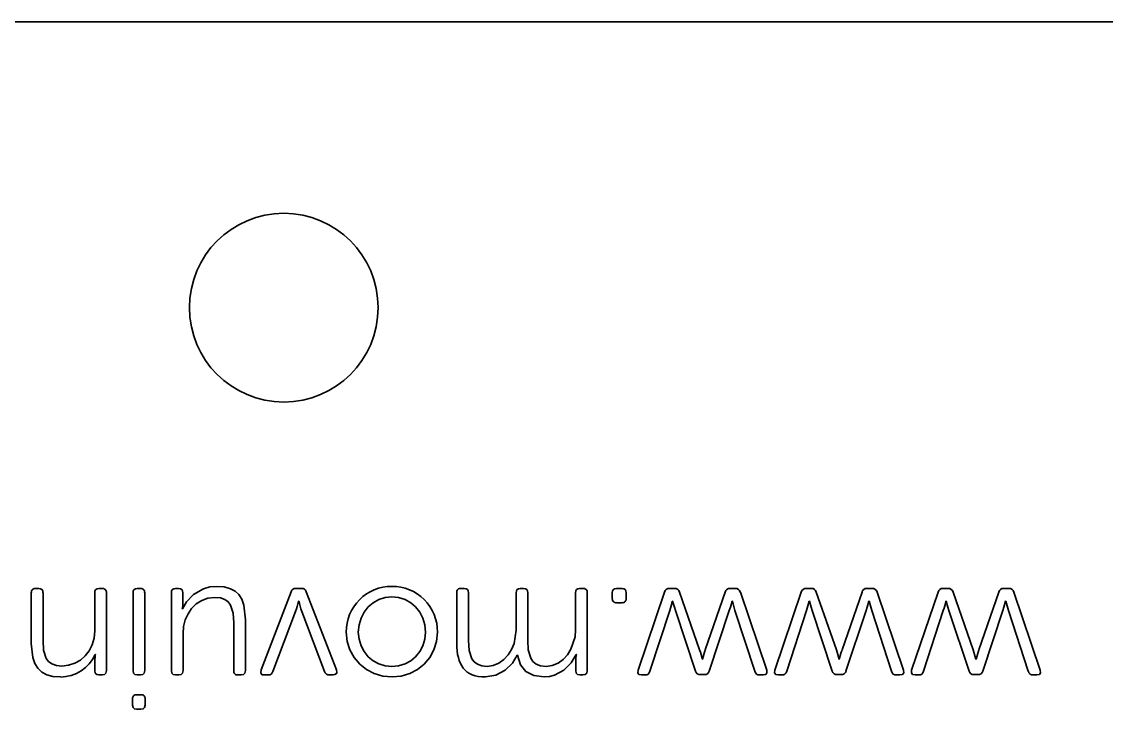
# Model space of a CAD drawing. Extents: x 241 to 1434, y 190 to 710.
# Drawn here: x 1282.62 to 1301.6, y 423.95 to 435.97 of the extents above; entities that cross this region are included whole.
import ezdxf

# ---------------------------------------------------------------- set-up
doc = ezdxf.new("R2010")
doc.units = 0

msp = doc.modelspace()

# ---------------------------------------------------------------- linework, layer by layer
at = {"color": 7, "lineweight": 35}
msp.add_line((1429.392, 435.97), (1145.023, 435.97), dxfattribs=at)
msp.add_line((1429.392, 435.97), (1145.023, 435.97), dxfattribs=at)
at = {"color": 7, "lineweight": 35, "ltscale": 0.022169}
for p, q in [((1282.792, 425.099), (1282.792, 425.986)), ((1282.792, 425.099), (1282.792, 425.986)), ((1290.234, 425.099), (1290.234, 425.986)), ((1290.234, 425.099), (1290.234, 425.986))]:
    msp.add_line(p, q, dxfattribs=at)
at = {"color": 7, "lineweight": 35, "ltscale": 0.001422}
for p, q in [((1282.867, 426.061), (1282.924, 426.061)), ((1282.867, 426.061), (1282.924, 426.061)), ((1285.371, 424.549), (1285.314, 424.549)), ((1285.371, 424.549), (1285.314, 424.549))]:
    msp.add_line(p, q, dxfattribs=at)
at = {"color": 7, "lineweight": 35, "ltscale": 0.020817}
msp.add_line((1282.997, 425.986), (1282.997, 425.153), dxfattribs=at)
msp.add_line((1282.997, 425.986), (1282.997, 425.153), dxfattribs=at)
at = {"color": 7, "lineweight": 35, "ltscale": 0.016605}
msp.add_line((1283.901, 425.322), (1283.901, 425.986), dxfattribs=at)
msp.add_line((1283.901, 425.322), (1283.901, 425.986), dxfattribs=at)
at = {"color": 7, "lineweight": 35, "ltscale": 0.001431}
for p, q in [((1283.973, 426.061), (1284.031, 426.061)), ((1283.973, 426.061), (1284.031, 426.061)), ((1284.644, 426.061), (1284.701, 426.061)), ((1284.644, 426.061), (1284.701, 426.061)), ((1284.701, 424.549), (1284.644, 424.549)), ((1284.701, 424.549), (1284.644, 424.549))]:
    msp.add_line(p, q, dxfattribs=at)
at = {"color": 7, "lineweight": 35, "ltscale": 0.034037}
for p, q in [((1284.106, 425.986), (1284.106, 424.624)), ((1284.106, 425.986), (1284.106, 424.624)), ((1284.572, 424.624), (1284.572, 425.986)), ((1284.572, 424.624), (1284.572, 425.986)), ((1284.776, 425.986), (1284.776, 424.624)), ((1284.776, 425.986), (1284.776, 424.624)), ((1285.242, 424.624), (1285.242, 425.986)), ((1285.242, 424.624), (1285.242, 425.986)), ((1292.516, 425.986), (1292.516, 424.624)), ((1292.516, 425.986), (1292.516, 424.624))]:
    msp.add_line(p, q, dxfattribs=at)
at = {"color": 7, "lineweight": 35, "ltscale": 0.001352}
for p, q in [((1285.314, 426.061), (1285.368, 426.061)), ((1285.314, 426.061), (1285.368, 426.061)), ((1290.309, 426.061), (1290.363, 426.061)), ((1290.309, 426.061), (1290.363, 426.061)), ((1284.031, 424.549), (1283.976, 424.549)), ((1284.031, 424.549), (1283.976, 424.549)), ((1292.44, 424.549), (1292.386, 424.549)), ((1292.44, 424.549), (1292.386, 424.549))]:
    msp.add_line(p, q, dxfattribs=at)
at = {"color": 7, "lineweight": 35, "ltscale": 0.004358}
for p, q in [((1285.44, 425.986), (1285.44, 425.811)), ((1285.44, 425.986), (1285.44, 425.811)), ((1283.904, 424.624), (1283.904, 424.799)), ((1283.904, 424.624), (1283.904, 424.799)), ((1292.314, 424.624), (1292.314, 424.799)), ((1292.314, 424.624), (1292.314, 424.799))]:
    msp.add_line(p, q, dxfattribs=at)
at = {"color": 7, "lineweight": 35, "ltscale": 0.036628}
msp.add_line((1286.811, 424.636), (1287.337, 426.004), dxfattribs=at)
msp.add_line((1286.811, 424.636), (1287.337, 426.004), dxfattribs=at)
at = {"color": 7, "lineweight": 35, "ltscale": 0.002472}
msp.add_line((1287.418, 426.061), (1287.517, 426.061), dxfattribs=at)
msp.add_line((1287.418, 426.061), (1287.517, 426.061), dxfattribs=at)
at = {"color": 7, "lineweight": 35, "ltscale": 0.036626}
msp.add_line((1287.602, 426.004), (1288.128, 424.636), dxfattribs=at)
msp.add_line((1287.602, 426.004), (1288.128, 424.636), dxfattribs=at)
at = {"color": 7, "lineweight": 35, "ltscale": 0.020894}
for p, q in [((1290.439, 425.986), (1290.439, 425.15)), ((1290.439, 425.986), (1290.439, 425.15)), ((1291.476, 425.986), (1291.476, 425.15)), ((1291.476, 425.986), (1291.476, 425.15))]:
    msp.add_line(p, q, dxfattribs=at)
at = {"color": 7, "lineweight": 35, "ltscale": 0.016381}
for p, q in [((1291.271, 425.331), (1291.271, 425.986)), ((1291.271, 425.331), (1291.271, 425.986)), ((1292.311, 425.331), (1292.311, 425.986)), ((1292.311, 425.331), (1292.311, 425.986))]:
    msp.add_line(p, q, dxfattribs=at)
at = {"color": 7, "lineweight": 35, "ltscale": 0.001419}
msp.add_line((1291.344, 426.061), (1291.4, 426.061), dxfattribs=at)
msp.add_line((1291.344, 426.061), (1291.4, 426.061), dxfattribs=at)
at = {"color": 7, "lineweight": 35, "ltscale": 0.001428}
for p, q in [((1292.383, 426.061), (1292.44, 426.061)), ((1292.383, 426.061), (1292.44, 426.061)), ((1286.465, 424.549), (1286.408, 424.549)), ((1286.465, 424.549), (1286.408, 424.549))]:
    msp.add_line(p, q, dxfattribs=at)
at = {"color": 7, "lineweight": 35, "ltscale": 0.002557}
for p, q in [((1292.954, 425.883), (1292.954, 425.986)), ((1292.954, 425.883), (1292.954, 425.986)), ((1293.198, 425.986), (1293.198, 425.883)), ((1293.198, 425.986), (1293.198, 425.883))]:
    msp.add_line(p, q, dxfattribs=at)
at = {"color": 7, "lineweight": 35, "ltscale": 0.002481}
for p, q in [((1293.026, 426.061), (1293.126, 426.061)), ((1293.026, 426.061), (1293.126, 426.061)), ((1293.126, 425.811), (1293.026, 425.811)), ((1293.126, 425.811), (1293.026, 425.811))]:
    msp.add_line(p, q, dxfattribs=at)
at = {"color": 7, "lineweight": 35, "ltscale": 0.036023}
for p, q in [((1293.406, 424.633), (1293.868, 425.998)), ((1293.406, 424.633), (1293.868, 425.998)), ((1295.194, 425.998), (1295.656, 424.633)), ((1295.194, 425.998), (1295.656, 424.633)), ((1295.798, 424.633), (1296.26, 425.998)), ((1295.798, 424.633), (1296.26, 425.998)), ((1299.979, 425.998), (1300.441, 424.633)), ((1299.979, 425.998), (1300.441, 424.633))]:
    msp.add_line(p, q, dxfattribs=at)
at = {"color": 7, "lineweight": 35, "ltscale": 0.002325}
for p, q in [((1293.953, 426.061), (1294.046, 426.061)), ((1293.953, 426.061), (1294.046, 426.061)), ((1296.345, 426.061), (1296.438, 426.061)), ((1296.345, 426.061), (1296.438, 426.061)), ((1298.737, 426.061), (1298.83, 426.061)), ((1298.737, 426.061), (1298.83, 426.061))]:
    msp.add_line(p, q, dxfattribs=at)
at = {"color": 7, "lineweight": 35, "ltscale": 0.026805}
for p, q in [((1294.13, 425.998), (1294.481, 424.985)), ((1294.13, 425.998), (1294.481, 424.985)), ((1298.915, 425.998), (1299.266, 424.985)), ((1298.915, 425.998), (1299.266, 424.985))]:
    msp.add_line(p, q, dxfattribs=at)
at = {"color": 7, "lineweight": 35, "ltscale": 0.02678}
for p, q in [((1294.581, 424.985), (1294.929, 425.998)), ((1294.581, 424.985), (1294.929, 425.998)), ((1296.973, 424.985), (1297.322, 425.998)), ((1296.973, 424.985), (1297.322, 425.998)), ((1299.365, 424.985), (1299.714, 425.998)), ((1299.365, 424.985), (1299.714, 425.998))]:
    msp.add_line(p, q, dxfattribs=at)
at = {"color": 7, "lineweight": 35, "ltscale": 0.002335}
for p, q in [((1295.013, 426.061), (1295.107, 426.061)), ((1295.013, 426.061), (1295.107, 426.061)), ((1297.406, 426.061), (1297.499, 426.061)), ((1297.406, 426.061), (1297.499, 426.061)), ((1299.798, 426.061), (1299.892, 426.061)), ((1299.798, 426.061), (1299.892, 426.061))]:
    msp.add_line(p, q, dxfattribs=at)
at = {"color": 7, "lineweight": 35, "ltscale": 0.026806}
msp.add_line((1296.522, 425.998), (1296.874, 424.985), dxfattribs=at)
msp.add_line((1296.522, 425.998), (1296.874, 424.985), dxfattribs=at)
at = {"color": 7, "lineweight": 35, "ltscale": 0.036024}
for p, q in [((1297.586, 425.998), (1298.049, 424.633)), ((1297.586, 425.998), (1298.049, 424.633)), ((1298.19, 424.633), (1298.653, 425.998)), ((1298.19, 424.633), (1298.653, 425.998))]:
    msp.add_line(p, q, dxfattribs=at)
at = {"color": 7, "lineweight": 35, "ltscale": 0.00015564}
for p, q in [((1287.472, 425.841), (1287.466, 425.841)), ((1287.472, 425.841), (1287.466, 425.841)), ((1283.917, 424.907), (1283.91, 424.907)), ((1283.917, 424.907), (1283.91, 424.907)), ((1291.298, 424.892), (1291.292, 424.892)), ((1291.298, 424.892), (1291.292, 424.892))]:
    msp.add_line(p, q, dxfattribs=at)
at = {"color": 7, "lineweight": 35, "ltscale": 0.000146484}
for p, q in [((1294.009, 425.838), (1294.004, 425.838)), ((1294.009, 425.838), (1294.004, 425.838)), ((1295.055, 425.838), (1295.049, 425.838)), ((1295.055, 425.838), (1295.049, 425.838)), ((1296.402, 425.838), (1296.396, 425.838)), ((1296.402, 425.838), (1296.396, 425.838)), ((1297.448, 425.838), (1297.442, 425.838)), ((1297.448, 425.838), (1297.442, 425.838)), ((1298.794, 425.838), (1298.788, 425.838)), ((1298.794, 425.838), (1298.788, 425.838)), ((1299.84, 425.838), (1299.834, 425.838)), ((1299.84, 425.838), (1299.834, 425.838)), ((1285.431, 425.703), (1285.437, 425.703)), ((1285.431, 425.703), (1285.437, 425.703)), ((1294.526, 424.823), (1294.532, 424.823)), ((1294.526, 424.823), (1294.532, 424.823)), ((1296.919, 424.823), (1296.925, 424.823)), ((1296.919, 424.823), (1296.925, 424.823)), ((1299.311, 424.823), (1299.317, 424.823)), ((1299.311, 424.823), (1299.317, 424.823))]:
    msp.add_line(p, q, dxfattribs=at)
at = {"color": 7, "lineweight": 35, "ltscale": 0.002765}
for p, q in [((1294.04, 425.732), (1294.009, 425.838)), ((1294.04, 425.732), (1294.009, 425.838)), ((1298.824, 425.732), (1298.794, 425.838)), ((1298.824, 425.732), (1298.794, 425.838))]:
    msp.add_line(p, q, dxfattribs=at)
at = {"color": 7, "lineweight": 35, "ltscale": 0.001467}
for p, q in [((1294.058, 425.676), (1294.04, 425.732)), ((1294.058, 425.676), (1294.04, 425.732)), ((1296.45, 425.676), (1296.432, 425.732)), ((1296.45, 425.676), (1296.432, 425.732)), ((1298.843, 425.676), (1298.824, 425.732)), ((1298.843, 425.676), (1298.824, 425.732))]:
    msp.add_line(p, q, dxfattribs=at)
at = {"color": 7, "lineweight": 35, "ltscale": 0.001469}
for p, q in [((1295.02, 425.732), (1295.001, 425.676)), ((1295.02, 425.732), (1295.001, 425.676)), ((1299.804, 425.732), (1299.786, 425.676)), ((1299.804, 425.732), (1299.786, 425.676))]:
    msp.add_line(p, q, dxfattribs=at)
at = {"color": 7, "lineweight": 35, "ltscale": 0.002763}
for p, q in [((1295.049, 425.838), (1295.02, 425.732)), ((1295.049, 425.838), (1295.02, 425.732)), ((1299.834, 425.838), (1299.804, 425.732)), ((1299.834, 425.838), (1299.804, 425.732))]:
    msp.add_line(p, q, dxfattribs=at)
at = {"color": 7, "lineweight": 35, "ltscale": 0.004211}
for p, q in [((1295.1, 425.676), (1295.055, 425.838)), ((1295.1, 425.676), (1295.055, 425.838)), ((1299.885, 425.676), (1299.84, 425.838)), ((1299.885, 425.676), (1299.84, 425.838))]:
    msp.add_line(p, q, dxfattribs=at)
at = {"color": 7, "lineweight": 35, "ltscale": 0.002766}
msp.add_line((1296.432, 425.732), (1296.402, 425.838), dxfattribs=at)
msp.add_line((1296.432, 425.732), (1296.402, 425.838), dxfattribs=at)
at = {"color": 7, "lineweight": 35, "ltscale": 0.001468}
msp.add_line((1297.412, 425.732), (1297.394, 425.676), dxfattribs=at)
msp.add_line((1297.412, 425.732), (1297.394, 425.676), dxfattribs=at)
at = {"color": 7, "lineweight": 35, "ltscale": 0.002764}
msp.add_line((1297.442, 425.838), (1297.412, 425.732), dxfattribs=at)
msp.add_line((1297.442, 425.838), (1297.412, 425.732), dxfattribs=at)
at = {"color": 7, "lineweight": 35, "ltscale": 0.00421}
msp.add_line((1297.493, 425.676), (1297.448, 425.838), dxfattribs=at)
msp.add_line((1297.493, 425.676), (1297.448, 425.838), dxfattribs=at)
at = {"color": 7, "lineweight": 35, "ltscale": 0.02804}
msp.add_line((1287.412, 425.658), (1287.015, 424.609), dxfattribs=at)
msp.add_line((1287.412, 425.658), (1287.015, 424.609), dxfattribs=at)
at = {"color": 7, "lineweight": 35, "ltscale": 0.028065}
msp.add_line((1287.923, 424.609), (1287.523, 425.658), dxfattribs=at)
msp.add_line((1287.923, 424.609), (1287.523, 425.658), dxfattribs=at)
at = {"color": 7, "lineweight": 35, "ltscale": 0.027963}
msp.add_line((1293.958, 425.676), (1293.613, 424.612), dxfattribs=at)
msp.add_line((1293.958, 425.676), (1293.613, 424.612), dxfattribs=at)
at = {"color": 7, "lineweight": 35, "ltscale": 0.027939}
msp.add_line((1294.409, 424.615), (1294.058, 425.676), dxfattribs=at)
msp.add_line((1294.409, 424.615), (1294.058, 425.676), dxfattribs=at)
at = {"color": 7, "lineweight": 35, "ltscale": 0.027937}
for p, q in [((1295.001, 425.676), (1294.65, 424.615)), ((1295.001, 425.676), (1294.65, 424.615)), ((1297.394, 425.676), (1297.042, 424.615)), ((1297.394, 425.676), (1297.042, 424.615)), ((1299.786, 425.676), (1299.435, 424.615)), ((1299.786, 425.676), (1299.435, 424.615))]:
    msp.add_line(p, q, dxfattribs=at)
at = {"color": 7, "lineweight": 35, "ltscale": 0.027966}
for p, q in [((1295.446, 424.612), (1295.1, 425.676)), ((1295.446, 424.612), (1295.1, 425.676)), ((1300.231, 424.612), (1299.885, 425.676)), ((1300.231, 424.612), (1299.885, 425.676))]:
    msp.add_line(p, q, dxfattribs=at)
at = {"color": 7, "lineweight": 35, "ltscale": 0.027964}
for p, q in [((1296.351, 425.676), (1296.005, 424.612)), ((1296.351, 425.676), (1296.005, 424.612)), ((1298.743, 425.676), (1298.398, 424.612)), ((1298.743, 425.676), (1298.398, 424.612))]:
    msp.add_line(p, q, dxfattribs=at)
at = {"color": 7, "lineweight": 35, "ltscale": 0.027938}
for p, q in [((1296.802, 424.615), (1296.45, 425.676)), ((1296.802, 424.615), (1296.45, 425.676)), ((1299.194, 424.615), (1298.843, 425.676)), ((1299.194, 424.615), (1298.843, 425.676))]:
    msp.add_line(p, q, dxfattribs=at)
at = {"color": 7, "lineweight": 35, "ltscale": 0.027967}
msp.add_line((1297.839, 424.612), (1297.493, 425.676), dxfattribs=at)
msp.add_line((1297.839, 424.612), (1297.493, 425.676), dxfattribs=at)
at = {"color": 7, "lineweight": 35, "ltscale": 0.020808}
msp.add_line((1286.333, 424.624), (1286.333, 425.457), dxfattribs=at)
msp.add_line((1286.333, 424.624), (1286.333, 425.457), dxfattribs=at)
at = {"color": 7, "lineweight": 35, "ltscale": 0.02216}
msp.add_line((1286.537, 425.511), (1286.537, 424.624), dxfattribs=at)
msp.add_line((1286.537, 425.511), (1286.537, 424.624), dxfattribs=at)
at = {"color": 7, "lineweight": 35, "ltscale": 0.016226}
msp.add_line((1285.446, 425.273), (1285.446, 424.624), dxfattribs=at)
msp.add_line((1285.446, 425.273), (1285.446, 424.624), dxfattribs=at)
at = {"color": 7, "lineweight": 35, "ltscale": 0.000152588}
msp.add_line((1292.326, 424.907), (1292.32, 424.907), dxfattribs=at)
msp.add_line((1292.326, 424.907), (1292.32, 424.907), dxfattribs=at)
at = {"color": 7, "lineweight": 35, "ltscale": 0.001581}
msp.add_line((1286.934, 424.549), (1286.871, 424.549), dxfattribs=at)
msp.add_line((1286.934, 424.549), (1286.871, 424.549), dxfattribs=at)
at = {"color": 7, "lineweight": 35, "ltscale": 0.001654}
msp.add_line((1288.07, 424.549), (1288.004, 424.549), dxfattribs=at)
msp.add_line((1288.07, 424.549), (1288.004, 424.549), dxfattribs=at)
at = {"color": 7, "lineweight": 35, "ltscale": 0.001575}
for p, q in [((1293.528, 424.549), (1293.465, 424.549)), ((1293.528, 424.549), (1293.465, 424.549)), ((1297.986, 424.549), (1297.923, 424.549)), ((1297.986, 424.549), (1297.923, 424.549)), ((1300.378, 424.549), (1300.315, 424.549)), ((1300.378, 424.549), (1300.315, 424.549))]:
    msp.add_line(p, q, dxfattribs=at)
at = {"color": 7, "lineweight": 35, "ltscale": 0.001801}
for p, q in [((1294.565, 424.555), (1294.493, 424.555)), ((1294.565, 424.555), (1294.493, 424.555)), ((1296.958, 424.555), (1296.886, 424.555)), ((1296.958, 424.555), (1296.886, 424.555)), ((1299.35, 424.555), (1299.278, 424.555)), ((1299.35, 424.555), (1299.278, 424.555))]:
    msp.add_line(p, q, dxfattribs=at)
at = {"color": 7, "lineweight": 35, "ltscale": 0.001578}
for p, q in [((1295.594, 424.549), (1295.53, 424.549)), ((1295.594, 424.549), (1295.53, 424.549)), ((1295.921, 424.549), (1295.858, 424.549)), ((1295.921, 424.549), (1295.858, 424.549)), ((1298.313, 424.549), (1298.25, 424.549)), ((1298.313, 424.549), (1298.25, 424.549))]:
    msp.add_line(p, q, dxfattribs=at)
at = {"color": 7, "lineweight": 35, "ltscale": 0.001877}
for p, q in [((1284.635, 424.203), (1284.71, 424.203)), ((1284.635, 424.203), (1284.71, 424.203)), ((1284.71, 423.948), (1284.635, 423.948)), ((1284.71, 423.948), (1284.635, 423.948))]:
    msp.add_line(p, q, dxfattribs=at)
at = {"color": 7, "lineweight": 35, "ltscale": 0.002704}
for p, q in [((1284.563, 424.023), (1284.563, 424.131)), ((1284.563, 424.023), (1284.563, 424.131)), ((1284.782, 424.131), (1284.782, 424.023)), ((1284.782, 424.131), (1284.782, 424.023))]:
    msp.add_line(p, q, dxfattribs=at)
at = {"color": 7, "lineweight": 35}
for points in [[(1285.437, 425.703), (1285.508, 425.826), (1285.631, 425.956), (1285.805, 426.056), (1285.913, 426.087), (1286.032, 426.097)], [(1285.437, 425.703), (1285.508, 425.826), (1285.631, 425.956), (1285.805, 426.056), (1285.913, 426.087), (1286.032, 426.097)], [(1286.032, 426.097), (1286.166, 426.087), (1286.277, 426.056), (1286.356, 426.012), (1286.42, 425.953), (1286.472, 425.871), (1286.508, 425.77), (1286.537, 425.511)], [(1286.032, 426.097), (1286.166, 426.087), (1286.277, 426.056), (1286.356, 426.012), (1286.42, 425.953), (1286.472, 425.871), (1286.508, 425.77), (1286.537, 425.511)], [(1286.005, 425.904), (1285.882, 425.891), (1285.772, 425.852), (1285.677, 425.791), (1285.597, 425.712), (1285.533, 425.618), (1285.485, 425.511), (1285.456, 425.395), (1285.446, 425.273)], [(1286.005, 425.904), (1285.882, 425.891), (1285.772, 425.852), (1285.677, 425.791), (1285.597, 425.712), (1285.533, 425.618), (1285.485, 425.511), (1285.456, 425.395), (1285.446, 425.273)], [(1286.333, 425.457), (1286.322, 425.628), (1286.279, 425.771), (1286.237, 425.826), (1286.18, 425.869), (1286.103, 425.895), (1286.005, 425.904)], [(1286.333, 425.457), (1286.322, 425.628), (1286.279, 425.771), (1286.237, 425.826), (1286.18, 425.869), (1286.103, 425.895), (1286.005, 425.904)], [(1289.688, 425.297), (1289.676, 425.425), (1289.641, 425.542), (1289.586, 425.647), (1289.514, 425.738), (1289.428, 425.812), (1289.329, 425.867), (1289.217, 425.902), (1289.099, 425.914), (1288.982, 425.902), (1288.871, 425.867), (1288.772, 425.812), (1288.685, 425.738), (1288.613, 425.647), (1288.559, 425.543), (1288.524, 425.425), (1288.512, 425.298)], [(1289.688, 425.297), (1289.676, 425.425), (1289.641, 425.542), (1289.586, 425.647), (1289.514, 425.738), (1289.428, 425.812), (1289.329, 425.867), (1289.217, 425.902), (1289.099, 425.914), (1288.982, 425.902), (1288.871, 425.867), (1288.772, 425.812), (1288.685, 425.738), (1288.613, 425.647), (1288.559, 425.543), (1288.524, 425.425), (1288.512, 425.298)], [(1290.763, 424.699), (1290.872, 424.713), (1290.971, 424.754), (1291.058, 424.816), (1291.132, 424.898), (1291.191, 424.994), (1291.235, 425.101), (1291.271, 425.331)], [(1290.763, 424.699), (1290.872, 424.713), (1290.971, 424.754), (1291.058, 424.816), (1291.132, 424.898), (1291.191, 424.994), (1291.235, 425.101), (1291.271, 425.331)], [(1291.795, 424.699), (1291.904, 424.714), (1292.005, 424.755), (1292.094, 424.819), (1292.169, 424.901), (1292.229, 424.997), (1292.302, 425.216), (1292.311, 425.331)], [(1291.795, 424.699), (1291.904, 424.714), (1292.005, 424.755), (1292.094, 424.819), (1292.169, 424.901), (1292.229, 424.997), (1292.302, 425.216), (1292.311, 425.331)], [(1282.997, 425.153), (1283.007, 424.982), (1283.052, 424.839), (1283.094, 424.784), (1283.153, 424.741), (1283.23, 424.714), (1283.327, 424.705)], [(1282.997, 425.153), (1283.007, 424.982), (1283.052, 424.839), (1283.094, 424.784), (1283.153, 424.741), (1283.23, 424.714), (1283.327, 424.705)], [(1283.327, 424.705), (1283.444, 424.717), (1283.553, 424.752), (1283.65, 424.807), (1283.734, 424.881), (1283.804, 424.972), (1283.856, 425.077), (1283.89, 425.194), (1283.901, 425.322)], [(1283.327, 424.705), (1283.444, 424.717), (1283.553, 424.752), (1283.65, 424.807), (1283.734, 424.881), (1283.804, 424.972), (1283.856, 425.077), (1283.89, 425.194), (1283.901, 425.322)], [(1289.102, 424.513), (1288.941, 424.528), (1288.79, 424.573), (1288.654, 424.644), (1288.536, 424.738), (1288.439, 424.853), (1288.365, 424.986), (1288.318, 425.135), (1288.302, 425.298)], [(1289.102, 424.513), (1288.941, 424.528), (1288.79, 424.573), (1288.654, 424.644), (1288.536, 424.738), (1288.439, 424.853), (1288.365, 424.986), (1288.318, 425.135), (1288.302, 425.298)], [(1288.512, 425.298), (1288.524, 425.173), (1288.559, 425.058), (1288.613, 424.956), (1288.685, 424.867), (1288.772, 424.795), (1288.871, 424.741), (1288.982, 424.708), (1289.099, 424.696), (1289.217, 424.708), (1289.329, 424.741), (1289.428, 424.795), (1289.514, 424.868), (1289.586, 424.956), (1289.641, 425.058), (1289.676, 425.173), (1289.688, 425.297)], [(1288.512, 425.298), (1288.524, 425.173), (1288.559, 425.058), (1288.613, 424.956), (1288.685, 424.867), (1288.772, 424.795), (1288.871, 424.741), (1288.982, 424.708), (1289.099, 424.696), (1289.217, 424.708), (1289.329, 424.741), (1289.428, 424.795), (1289.514, 424.868), (1289.586, 424.956), (1289.641, 425.058), (1289.676, 425.173), (1289.688, 425.297)], [(1289.898, 425.297), (1289.882, 425.135), (1289.835, 424.986), (1289.761, 424.853), (1289.663, 424.738), (1289.546, 424.644), (1289.411, 424.573), (1289.262, 424.528), (1289.102, 424.513)], [(1289.898, 425.297), (1289.882, 425.135), (1289.835, 424.986), (1289.761, 424.853), (1289.663, 424.738), (1289.546, 424.644), (1289.411, 424.573), (1289.262, 424.528), (1289.102, 424.513)], [(1290.439, 425.15), (1290.451, 424.976), (1290.499, 424.833), (1290.541, 424.778), (1290.598, 424.736), (1290.671, 424.709), (1290.763, 424.699)], [(1290.439, 425.15), (1290.451, 424.976), (1290.499, 424.833), (1290.541, 424.778), (1290.598, 424.736), (1290.671, 424.709), (1290.763, 424.699)], [(1291.476, 425.15), (1291.485, 424.985), (1291.527, 424.841), (1291.567, 424.783), (1291.623, 424.738), (1291.697, 424.709), (1291.795, 424.699)], [(1291.476, 425.15), (1291.485, 424.985), (1291.527, 424.841), (1291.567, 424.783), (1291.623, 424.738), (1291.697, 424.709), (1291.795, 424.699)], [(1283.3, 424.513), (1283.17, 424.523), (1283.063, 424.552), (1282.975, 424.6), (1282.906, 424.666), (1282.855, 424.75), (1282.819, 424.851), (1282.792, 425.099)], [(1283.3, 424.513), (1283.17, 424.523), (1283.063, 424.552), (1282.975, 424.6), (1282.906, 424.666), (1282.855, 424.75), (1282.819, 424.851), (1282.792, 425.099)], [(1291.292, 424.892), (1291.207, 424.752), (1291.078, 424.63), (1290.918, 424.544), (1290.736, 424.513)], [(1291.292, 424.892), (1291.207, 424.752), (1291.078, 424.63), (1290.918, 424.544), (1290.736, 424.513)], [(1291.764, 424.513), (1291.579, 424.537), (1291.443, 424.608), (1291.351, 424.726), (1291.298, 424.892)], [(1291.764, 424.513), (1291.579, 424.537), (1291.443, 424.608), (1291.351, 424.726), (1291.298, 424.892)], [(1292.32, 424.907), (1292.236, 424.759), (1292.104, 424.633), (1291.942, 424.546), (1291.854, 424.521), (1291.764, 424.513)], [(1292.32, 424.907), (1292.236, 424.759), (1292.104, 424.633), (1291.942, 424.546), (1291.854, 424.521), (1291.764, 424.513)], [(1283.976, 424.549), (1283.936, 424.557), (1283.912, 424.582), (1283.904, 424.624)], [(1283.976, 424.549), (1283.936, 424.557), (1283.912, 424.582), (1283.904, 424.624)], [(1284.106, 424.624), (1284.097, 424.582), (1284.072, 424.557), (1284.031, 424.549)], [(1284.106, 424.624), (1284.097, 424.582), (1284.072, 424.557), (1284.031, 424.549)], [(1284.644, 424.549), (1284.604, 424.557), (1284.58, 424.582), (1284.572, 424.624)], [(1284.644, 424.549), (1284.604, 424.557), (1284.58, 424.582), (1284.572, 424.624)], [(1284.776, 424.624), (1284.768, 424.582), (1284.743, 424.557), (1284.701, 424.549)], [(1284.776, 424.624), (1284.768, 424.582), (1284.743, 424.557), (1284.701, 424.549)], [(1285.314, 424.549), (1285.274, 424.557), (1285.25, 424.582), (1285.242, 424.624)], [(1285.314, 424.549), (1285.274, 424.557), (1285.25, 424.582), (1285.242, 424.624)], [(1285.446, 424.624), (1285.438, 424.582), (1285.413, 424.557), (1285.371, 424.549)], [(1285.446, 424.624), (1285.438, 424.582), (1285.413, 424.557), (1285.371, 424.549)], [(1286.537, 424.624), (1286.529, 424.582), (1286.505, 424.557), (1286.465, 424.549)], [(1286.537, 424.624), (1286.529, 424.582), (1286.505, 424.557), (1286.465, 424.549)], [(1286.871, 424.549), (1286.837, 424.553), (1286.824, 424.559), (1286.811, 424.571), (1286.804, 424.588), (1286.811, 424.636)], [(1286.871, 424.549), (1286.837, 424.553), (1286.824, 424.559), (1286.811, 424.571), (1286.804, 424.588), (1286.811, 424.636)], [(1288.128, 424.636), (1288.134, 424.589), (1288.128, 424.572), (1288.102, 424.554), (1288.07, 424.549)], [(1288.128, 424.636), (1288.134, 424.589), (1288.128, 424.572), (1288.102, 424.554), (1288.07, 424.549)], [(1292.386, 424.549), (1292.346, 424.557), (1292.322, 424.582), (1292.314, 424.624)], [(1292.386, 424.549), (1292.346, 424.557), (1292.322, 424.582), (1292.314, 424.624)], [(1292.516, 424.624), (1292.507, 424.582), (1292.482, 424.557), (1292.44, 424.549)], [(1292.516, 424.624), (1292.507, 424.582), (1292.482, 424.557), (1292.44, 424.549)], [(1293.465, 424.549), (1293.421, 424.559), (1293.401, 424.586), (1293.406, 424.633)], [(1293.465, 424.549), (1293.421, 424.559), (1293.401, 424.586), (1293.406, 424.633)], [(1295.656, 424.633), (1295.66, 424.586), (1295.639, 424.559), (1295.594, 424.549)], [(1295.656, 424.633), (1295.66, 424.586), (1295.639, 424.559), (1295.594, 424.549)], [(1295.858, 424.549), (1295.814, 424.559), (1295.794, 424.586), (1295.798, 424.633)], [(1295.858, 424.549), (1295.814, 424.559), (1295.794, 424.586), (1295.798, 424.633)], [(1298.049, 424.633), (1298.052, 424.586), (1298.031, 424.559), (1297.986, 424.549)], [(1298.049, 424.633), (1298.052, 424.586), (1298.031, 424.559), (1297.986, 424.549)], [(1298.25, 424.549), (1298.206, 424.559), (1298.186, 424.586), (1298.19, 424.633)], [(1298.25, 424.549), (1298.206, 424.559), (1298.186, 424.586), (1298.19, 424.633)], [(1300.441, 424.633), (1300.445, 424.586), (1300.424, 424.559), (1300.378, 424.549)], [(1300.441, 424.633), (1300.445, 424.586), (1300.424, 424.559), (1300.378, 424.549)], [(1284.635, 423.948), (1284.595, 423.956), (1284.571, 423.981), (1284.563, 424.023)], [(1284.635, 423.948), (1284.595, 423.956), (1284.571, 423.981), (1284.563, 424.023)], [(1284.782, 424.023), (1284.774, 423.981), (1284.75, 423.956), (1284.71, 423.948)], [(1284.782, 424.023), (1284.774, 423.981), (1284.75, 423.956), (1284.71, 423.948)]]:
    msp.add_lwpolyline(points, dxfattribs=at)
msp.add_circle((1287.208, 430.97), 1.65, dxfattribs=at)
msp.add_circle((1287.208, 430.97), 1.65, dxfattribs=at)
for centre, radius, start, end in [((1289.092, 425.307), 0.79, 89.5601, 180.6812), ((1289.092, 425.307), 0.79, 89.5601, 180.6812), ((1289.107, 425.307), 0.79, 359.3315, 90.6523), ((1289.107, 425.307), 0.79, 359.3315, 90.6523), ((1282.857, 425.996), 0.0647, 81.0408, 188.9597), ((1282.857, 425.996), 0.0647, 81.0408, 188.9597), ((1284.041, 425.996), 0.0647, 351.0403, 98.9592), ((1284.041, 425.996), 0.0647, 351.0403, 98.9592), ((1284.711, 425.996), 0.0647, 351.0403, 98.9592), ((1284.711, 425.996), 0.0647, 351.0403, 98.9592), ((1287.411, 425.985), 0.0759, 84.2757, 165.5715), ((1287.411, 425.985), 0.0759, 84.2757, 165.5715), ((1287.524, 425.98), 0.0811, 17.2421, 94.7818), ((1287.524, 425.98), 0.0811, 17.2421, 94.7818), ((1290.299, 425.996), 0.0649, 81.215, 188.785), ((1290.299, 425.996), 0.0649, 81.215, 188.785), ((1292.451, 425.996), 0.0647, 351.0403, 98.9592), ((1292.451, 425.996), 0.0647, 351.0403, 98.9592), ((1293.946, 425.982), 0.0791, 85.1984, 168.2328), ((1293.946, 425.982), 0.0791, 85.1984, 168.2328), ((1294.052, 425.982), 0.0787, 11.5281, 94.7762), ((1294.052, 425.982), 0.0787, 11.5281, 94.7762), ((1295.007, 425.982), 0.0787, 85.2238, 168.4719), ((1295.007, 425.982), 0.0787, 85.2238, 168.4719), ((1295.112, 425.977), 0.0836, 14.2457, 93.9375), ((1295.112, 425.977), 0.0836, 14.2457, 93.9375), ((1296.338, 425.982), 0.0791, 85.1984, 168.2328), ((1296.338, 425.982), 0.0791, 85.1984, 168.2328), ((1296.444, 425.982), 0.0787, 11.5281, 94.7762), ((1296.444, 425.982), 0.0787, 11.5281, 94.7762), ((1297.399, 425.982), 0.0787, 85.2238, 168.4719), ((1297.399, 425.982), 0.0787, 85.2238, 168.4719), ((1297.505, 425.977), 0.0836, 14.2457, 93.9375), ((1297.505, 425.977), 0.0836, 14.2457, 93.9375), ((1298.731, 425.982), 0.0791, 85.1984, 168.2328), ((1298.731, 425.982), 0.0791, 85.1984, 168.2328), ((1298.837, 425.982), 0.0787, 11.5281, 94.7762), ((1298.837, 425.982), 0.0787, 11.5281, 94.7762), ((1299.792, 425.982), 0.0787, 85.2238, 168.4719), ((1299.792, 425.982), 0.0787, 85.2238, 168.4719), ((1299.897, 425.977), 0.0836, 14.2457, 93.9375), ((1299.897, 425.977), 0.0836, 14.2457, 93.9375), ((1285.069, 425.787), 0.372, 346.9411, 3.7088), ((1285.069, 425.787), 0.372, 346.9411, 3.7088), ((1286.485, 426.03), 0.999, 338.1248, 349.0999), ((1286.485, 426.03), 0.999, 338.1248, 349.0999), ((1288.907, 426.146), 1.467, 191.9852, 199.4201), ((1288.907, 426.146), 1.467, 191.9852, 199.4201), ((1293.017, 425.874), 0.0623, 171.3196, 279.0001), ((1293.017, 425.874), 0.0623, 171.3196, 279.0001), ((1293.135, 425.874), 0.0622, 261.22, 8.78), ((1293.135, 425.874), 0.0622, 261.22, 8.78), ((1293.051, 426.016), 0.969, 339.4381, 349.4105), ((1293.051, 426.016), 0.969, 339.4381, 349.4105), ((1295.443, 426.016), 0.969, 339.4381, 349.4105), ((1295.443, 426.016), 0.969, 339.4381, 349.4105), ((1297.836, 426.016), 0.969, 339.4381, 349.4105), ((1297.836, 426.016), 0.969, 339.4381, 349.4105), ((1293.47, 424.611), 1.078, 11.3555, 20.3134), ((1293.47, 424.611), 1.078, 11.3555, 20.3134), ((1296.959, 424.188), 2.508, 161.4852, 165.3525), ((1296.959, 424.188), 2.508, 161.4852, 165.3525), ((1295.862, 424.611), 1.078, 11.3555, 20.3134), ((1295.862, 424.611), 1.078, 11.3555, 20.3134), ((1299.351, 424.188), 2.508, 161.4852, 165.3525), ((1299.351, 424.188), 2.508, 161.4852, 165.3525), ((1298.255, 424.611), 1.078, 11.3555, 20.3134), ((1298.255, 424.611), 1.078, 11.3555, 20.3134), ((1301.744, 424.188), 2.508, 161.4852, 165.3525), ((1301.744, 424.188), 2.508, 161.4852, 165.3525), ((1283.298, 425.185), 0.673, 270.2203, 335.5441), ((1283.298, 425.185), 0.673, 270.2203, 335.5441), ((1284.313, 424.808), 0.409, 166.0303, 181.327), ((1284.313, 424.808), 0.409, 166.0303, 181.327), ((1292.723, 424.808), 0.409, 166.0303, 181.327), ((1292.723, 424.808), 0.409, 166.0303, 181.327), ((1286.398, 424.614), 0.0647, 171.0408, 278.9597), ((1286.398, 424.614), 0.0647, 171.0408, 278.9597), ((1286.941, 424.625), 0.0761, 265.2326, 347.6913), ((1286.941, 424.625), 0.0761, 265.2326, 347.6913), ((1287.998, 424.626), 0.0767, 192.6646, 274.6052), ((1287.998, 424.626), 0.0767, 192.6646, 274.6052), ((1293.535, 424.628), 0.0791, 265.1984, 348.2328), ((1293.535, 424.628), 0.0791, 265.1984, 348.2328), ((1294.486, 424.633), 0.0782, 193.3473, 275.7155), ((1294.486, 424.633), 0.0782, 193.3473, 275.7155), ((1294.573, 424.634), 0.0786, 264.2662, 346.4109), ((1294.573, 424.634), 0.0786, 264.2662, 346.4109), ((1295.524, 424.628), 0.0787, 191.5281, 274.7762), ((1295.524, 424.628), 0.0787, 191.5281, 274.7762), ((1295.927, 424.628), 0.0791, 265.1984, 348.2328), ((1295.927, 424.628), 0.0791, 265.1984, 348.2328), ((1296.878, 424.633), 0.0782, 193.3473, 275.7155), ((1296.878, 424.633), 0.0782, 193.3473, 275.7155), ((1296.966, 424.634), 0.0786, 264.2662, 346.4109), ((1296.966, 424.634), 0.0786, 264.2662, 346.4109), ((1297.916, 424.628), 0.0787, 191.5281, 274.7762), ((1297.916, 424.628), 0.0787, 191.5281, 274.7762), ((1298.32, 424.628), 0.0791, 265.1984, 348.2328), ((1298.32, 424.628), 0.0791, 265.1984, 348.2328), ((1299.271, 424.633), 0.0782, 193.3473, 275.7155), ((1299.271, 424.633), 0.0782, 193.3473, 275.7155), ((1299.358, 424.634), 0.0786, 264.2662, 346.4109), ((1299.358, 424.634), 0.0786, 264.2662, 346.4109), ((1300.309, 424.628), 0.0787, 191.5281, 274.7762), ((1300.309, 424.628), 0.0787, 191.5281, 274.7762), ((1284.625, 424.141), 0.0622, 81.22, 188.78), ((1284.625, 424.141), 0.0622, 81.22, 188.78), ((1284.72, 424.141), 0.0623, 351.3196, 99.0001), ((1284.72, 424.141), 0.0623, 351.3196, 99.0001)]:
    msp.add_arc(centre, radius, start, end, dxfattribs=at)
for centre, major_axis, ratio, start_param, end_param in [((1275.092, 417.855), (-7.885, -8.189), 0.067754, 3.071349, 3.206745), ((1275.092, 417.855), (-7.885, -8.189), 0.067754, 3.071349, 3.206745), ((1287.76, 422.037), (3.839, -4.007), 0.096964, 3.048972, 3.242469), ((1287.76, 422.037), (3.839, -4.007), 0.096964, 3.048972, 3.242469), ((1288.43, 422.037), (3.839, -4.007), 0.096964, 3.048972, 3.242469), ((1288.43, 422.037), (3.839, -4.007), 0.096964, 3.048972, 3.242469), ((1293.147, 417.855), (7.885, -8.189), 0.067754, 3.07644, 3.211836), ((1293.147, 417.855), (7.885, -8.189), 0.067754, 3.07644, 3.211836), ((1281.582, 422.037), (-3.839, -4.007), 0.096964, 3.040716, 3.234213), ((1281.582, 422.037), (-3.839, -4.007), 0.096964, 3.040716, 3.234213), ((1282.195, 417.855), (8.225, 8.187), 0.067801, 6.215799, 6.351195), ((1282.195, 417.855), (8.225, 8.187), 0.067801, 6.215799, 6.351195), ((1299.176, 417.855), (7.885, -8.189), 0.067754, 3.07644, 3.211836), ((1299.176, 417.855), (7.885, -8.189), 0.067754, 3.07644, 3.211836), ((1283.232, 417.855), (8.225, 8.187), 0.067801, 6.215799, 6.351195), ((1283.232, 417.855), (8.225, 8.187), 0.067801, 6.215799, 6.351195), ((1296.17, 422.037), (3.839, -4.007), 0.096964, 3.048972, 3.242469), ((1296.17, 422.037), (3.839, -4.007), 0.096964, 3.048972, 3.242469), ((1300.859, 417.855), (7.885, -8.189), 0.067754, 3.07644, 3.211836), ((1300.859, 417.855), (7.885, -8.189), 0.067754, 3.07644, 3.211836), ((1289.339, 422.037), (-3.839, -4.007), 0.096964, 3.040716, 3.234213), ((1289.339, 422.037), (-3.839, -4.007), 0.096964, 3.040716, 3.234213), ((1397.543, 542.9), (-107.14, -118.294), 0.050956, 6.226983, 6.273158), ((1397.543, 542.9), (-107.14, -118.294), 0.050956, 6.226983, 6.273158), ((1381.776, 512.627), (91.401, 87.992), 0.050662, 3.135182, 3.194202), ((1381.776, 512.627), (91.401, 87.992), 0.050662, 3.135182, 3.194202)]:
    msp.add_ellipse(centre, major_axis=major_axis, ratio=ratio, start_param=start_param, end_param=end_param, dxfattribs=at)

doc.saveas('drawing.dxf')
